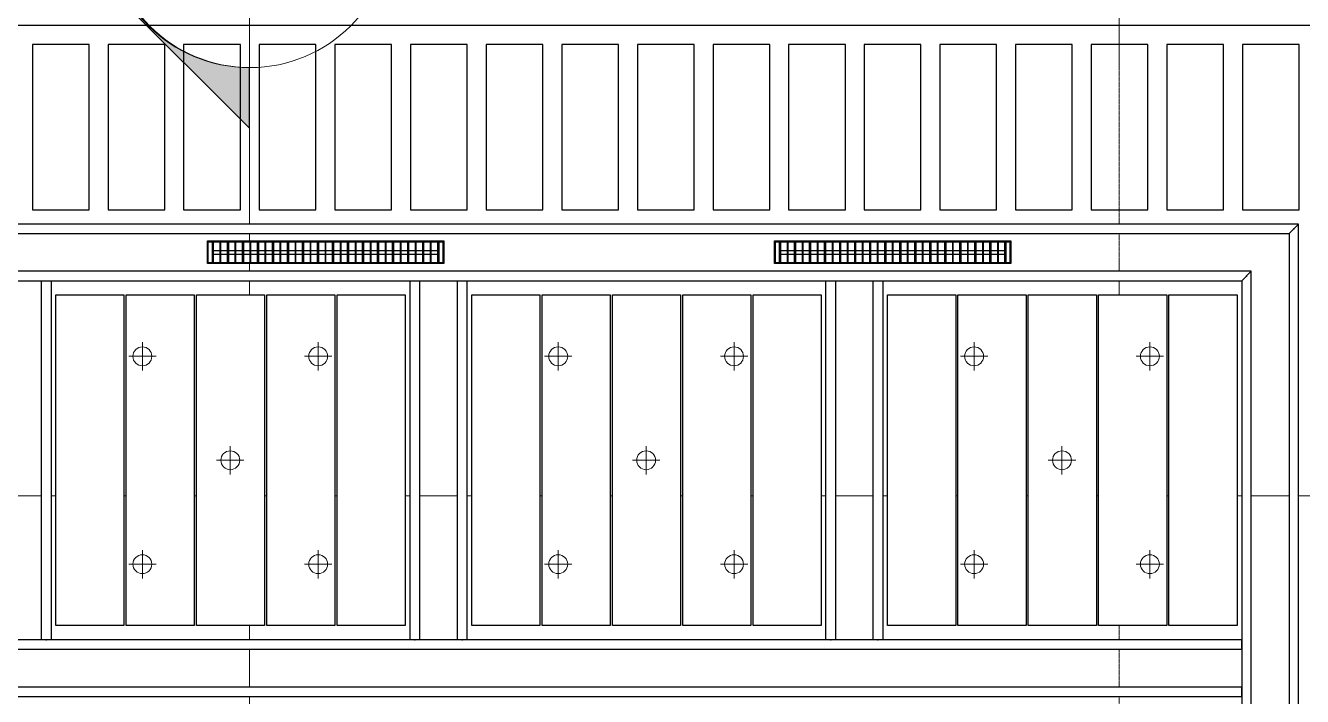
# Model space of a CAD drawing. Header units: millimetres. Extents: x -794334 to -714814, y -17806 to 22403.
# Drawn here: x -739067 to -732314, y -521 to 3029 of the extents above; entities that cross this region are included whole.
import ezdxf
from ezdxf.xclip import XClip

# ---------------------------------------------------------------- set-up
doc = ezdxf.new("R2010")
doc.units = ezdxf.units.MM
doc.header["$XCLIPFRAME"] = 0
doc.linetypes.add('DPA_Grid _ Level 100', pattern=[10, 5.5, -1.6, 1.3, -1.6])
for name, color, linetype in [('000 - WIPEOUT', 250, 'Continuous'), ('001 - ASCESSORIES', 251, 'Continuous'), ('A04_TUBE SERIES', 2, 'Continuous'), ('A11_ALU.SOLID SHEET', 2, 'Continuous')]:
    doc.layers.add(name, color=color, linetype=linetype)
for name, color, linetype, lineweight in [('A-ANNO-NOTE', 3, 'Continuous', 25), ('A-DETL-GENF', 2, 'Continuous', 9), ('E-LITE-EQPM', 2, 'Continuous', 9), ('S-GRID', 251, 'Continuous', 9)]:
    doc.layers.add(name, color=color, linetype=linetype, lineweight=lineweight)

# ---------------------------------------------------------------- blocks, each defined once
blk = doc.blocks.new('DPA_AN_Section Line - UP-Left-16261062-4252-01 ENLARGED CONCOURSE LEVEL - REFLECTED CEILING PLAN - SHEET 3')
at = {"layer": 'A-ANNO-NOTE', "lineweight": 9}
blk.add_line((7.5, 0), (150, 0), dxfattribs=at)
blk = doc.blocks.new('DPA_AN_Section Line - UP-Left-14405212-4252-01 ENLARGED CONCOURSE LEVEL - REFLECTED CEILING PLAN - SHEET 3')
at = {"layer": 'A-ANNO-NOTE', "lineweight": 9}
h = blk.add_hatch(color=256, dxfattribs=at)
edge = h.paths.add_edge_path()
edge.add_arc((0, -0.028), 7.5, 180, 360)
edge.add_line((7.5, -0.028), (10.682, -0.028))
edge.add_line((10.682, -0.028), (0, -10.71))
edge.add_line((0, -10.71), (-10.682, -0.028))
edge.add_line((-10.682, -0.028), (-7.5, -0.028))
at = {"layer": 'A-ANNO-NOTE', "lineweight": 18}
for p, q in [((-7.5, 0), (7.5, 0)), ((0, -10.71), (10.682, -0.028)), ((10.682, -0.028), (7.5, -0.028))]:
    blk.add_line(p, q, dxfattribs=at)
at = {"layer": 'A-ANNO-NOTE', "lineweight": 9}
blk.add_line((7.5, 0), (80, 0), dxfattribs=at)
at = {"layer": 'A-ANNO-NOTE', "lineweight": 18}
blk.add_circle((0, 0.028), 7.5, dxfattribs=at)
blk.add_arc((0, -0.028), 7.5, 180, 360, dxfattribs=at)
blk = doc.blocks.new('*U804')
at = {"layer": 'S-GRID', "linetype": 'DPA_Grid _ Level 100'}
blk.add_line((45600, -21385.5), (45600, 16671.4), dxfattribs=at)
blk = doc.blocks.new('*U1239')
at = {"color": 3}
for points in [[(-437.5, 4350), (437.5, 4350), (437.5, 4050), (-437.5, 4050)], [(-437.5, 3950), (437.5, 3950), (437.5, 3650), (-437.5, 3650)], [(-437.5, 3550), (437.5, 3550), (437.5, 3250), (-437.5, 3250)], [(-437.5, 3150), (437.5, 3150), (437.5, 2850), (-437.5, 2850)], [(-437.5, 2750), (437.5, 2750), (437.5, 2450), (-437.5, 2450)], [(-437.5, 2350), (437.5, 2350), (437.5, 2050), (-437.5, 2050)], [(-437.5, 1950), (437.5, 1950), (437.5, 1650), (-437.5, 1650)], [(-437.5, 1550), (437.5, 1550), (437.5, 1250), (-437.5, 1250)], [(-437.5, 1150), (437.5, 1150), (437.5, 850), (-437.5, 850)], [(-437.5, 750), (437.5, 750), (437.5, 450), (-437.5, 450)], [(-437.5, 350), (437.5, 350), (437.5, 50), (-437.5, 50)], [(-437.5, -50), (437.5, -50), (437.5, -350), (-437.5, -350)], [(-437.5, -450), (437.5, -450), (437.5, -750), (-437.5, -750)], [(-437.5, -850), (437.5, -850), (437.5, -1150), (-437.5, -1150)], [(-437.5, -1250), (437.5, -1250), (437.5, -1550), (-437.5, -1550)], [(-437.5, -1650), (437.5, -1650), (437.5, -1950), (-437.5, -1950)], [(-437.5, -2050), (437.5, -2050), (437.5, -2350), (-437.5, -2350)]]:
    blk.add_wipeout(points, dxfattribs=at).dxf.layer = '000 - WIPEOUT'
at = {"layer": 'A11_ALU.SOLID SHEET', "color": 0, "linetype": 'ByBlock'}
for points in [[(-437.5, 4050), (437.5, 4050), (437.5, 4350), (-437.5, 4350)], [(-437.5, 3650), (437.5, 3650), (437.5, 3950), (-437.5, 3950)], [(-437.5, 3250), (437.5, 3250), (437.5, 3550), (-437.5, 3550)], [(-437.5, 2850), (437.5, 2850), (437.5, 3150), (-437.5, 3150)], [(-437.5, 2450), (437.5, 2450), (437.5, 2750), (-437.5, 2750)], [(-437.5, 2050), (437.5, 2050), (437.5, 2350), (-437.5, 2350)], [(-437.5, 1650), (437.5, 1650), (437.5, 1950), (-437.5, 1950)], [(-437.5, 1250), (437.5, 1250), (437.5, 1550), (-437.5, 1550)], [(-437.5, 850), (437.5, 850), (437.5, 1150), (-437.5, 1150)], [(-437.5, 450), (437.5, 450), (437.5, 750), (-437.5, 750)], [(-437.5, 50), (437.5, 50), (437.5, 350), (-437.5, 350)], [(-437.5, -350), (437.5, -350), (437.5, -50), (-437.5, -50)], [(-437.5, -750), (437.5, -750), (437.5, -450), (-437.5, -450)], [(-437.5, -1150), (437.5, -1150), (437.5, -850), (-437.5, -850)], [(-437.5, -1550), (437.5, -1550), (437.5, -1250), (-437.5, -1250)], [(-437.5, -1950), (437.5, -1950), (437.5, -1650), (-437.5, -1650)], [(-437.5, -2350), (437.5, -2350), (437.5, -2050), (-437.5, -2050)]]:
    blk.add_lwpolyline(points, close=True, dxfattribs=at)
blk = doc.blocks.new('*U1630')
blk.add_lwpolyline([(22690, -750), (19166.4, -750), (19116.4, -700), (18966.4, -550), (-101025.4, -550), (-101025.4, -6705), (-96300, -6705), (-96300, -7350), (-94497.6, -7350), (17250, -7350), (17250, -6850), (18300, -6850), (22690, -6850)], close=True)
at = {"layer": 'A11_ALU.SOLID SHEET', "color": 0, "linetype": 'ByBlock', "rotation": 90}
blk.add_blockref('*U1239', (10000, -1088), dxfattribs=at)
blk = doc.blocks.new('*U1414')
blk.add_wipeout([(-25, 25), (25, -25), (25, 10722.5), (-25, 10722.5)]).dxf.layer = '000 - WIPEOUT'
blk.add_point((0, 0))
at = {"layer": 'A04_TUBE SERIES', "color": 0}
blk.add_lwpolyline([(-25, 25), (25, -25), (25, 10722.5), (-25, 10722.5)], close=True, dxfattribs=at)
blk.add_attdef('EXTR.OVL-LENGTH_', (-25, -59.1), '', height=5)
blk = doc.blocks.new('*U1415')
blk.add_attdef('EXTR.OVL-LENGTH_', (-25, -59.1), '', height=5)
blk.add_wipeout([(-25, 0), (25, 0), (25, 10747.5), (-25, 10697.5)]).dxf.layer = '000 - WIPEOUT'
blk.add_point((0, 0))
at = {"layer": 'A04_TUBE SERIES', "color": 0}
blk.add_lwpolyline([(-25, 0), (25, 0), (25, 10747.5), (-25, 10697.5)], close=True, dxfattribs=at)
blk = doc.blocks.new('*U1416')
blk.add_attdef('EXTR.OVL-LENGTH_', (-25, -59.1), '', height=5)
blk.add_wipeout([(-25, 0), (25, 0), (25, 10697.5), (-25, 10747.5)]).dxf.layer = '000 - WIPEOUT'
blk.add_point((0, 0))
at = {"layer": 'A04_TUBE SERIES', "color": 0}
blk.add_lwpolyline([(-25, 0), (25, 0), (25, 10697.5), (-25, 10747.5)], close=True, dxfattribs=at)
blk = doc.blocks.new('*U1417')
blk.add_attdef('EXTR.OVL-LENGTH_', (-25, -59.1), '', height=5)
blk.add_wipeout([(-25, 0), (25, 0), (25, 1900), (-25, 1900)]).dxf.layer = '000 - WIPEOUT'
blk.add_point((0, 0))
at = {"layer": 'A04_TUBE SERIES', "color": 0}
blk.add_lwpolyline([(-25, 0), (25, 0), (25, 1900), (-25, 1900)], close=True, dxfattribs=at)
blk = doc.blocks.new('*U1418')
blk.add_attdef('EXTR.OVL-LENGTH_', (-25, -59.1), '', height=5)
blk.add_wipeout([(-25, 0), (25, 0), (25, 1900), (-25, 1900)]).dxf.layer = '000 - WIPEOUT'
blk.add_point((0, 0))
at = {"layer": 'A04_TUBE SERIES', "color": 0}
blk.add_lwpolyline([(-25, 0), (25, 0), (25, 1900), (-25, 1900)], close=True, dxfattribs=at)
blk = doc.blocks.new('*U1423')
blk.add_wipeout([(-25, 25), (25, -25), (25, 4675), (-25, 4625)]).dxf.layer = '000 - WIPEOUT'
blk.add_point((0, 0))
at = {"layer": 'A04_TUBE SERIES', "color": 0}
blk.add_lwpolyline([(-25, 25), (25, -25), (25, 4675), (-25, 4625)], close=True, dxfattribs=at)
blk.add_attdef('EXTR.OVL-LENGTH_', (-25, -59.1), '', height=5)
blk = doc.blocks.new('*U1424')
blk.add_wipeout([(-25, 25), (25, -25), (25, 11022.5), (-25, 10972.5)]).dxf.layer = '000 - WIPEOUT'
blk.add_point((0, 0))
at = {"layer": 'A04_TUBE SERIES', "color": 0}
blk.add_lwpolyline([(-25, 25), (25, -25), (25, 11022.5), (-25, 10972.5)], close=True, dxfattribs=at)
blk.add_attdef('EXTR.OVL-LENGTH_', (-25, -59.1), '', height=5)
blk = doc.blocks.new('*U1428')
blk.add_wipeout([(-25, 25), (25, -25), (25, 4175), (-25, 4125)]).dxf.layer = '000 - WIPEOUT'
blk.add_point((0, 0))
at = {"layer": 'A04_TUBE SERIES', "color": 0}
blk.add_lwpolyline([(-25, 25), (25, -25), (25, 4175), (-25, 4125)], close=True, dxfattribs=at)
blk.add_attdef('EXTR.OVL-LENGTH_', (-25, -59.1), '', height=5)
blk = doc.blocks.new('*U1419')
blk.add_attdef('EXTR.OVL-LENGTH_', (-25, -59.1), '', height=5)
blk.add_wipeout([(-25, 0), (25, 0), (25, 1900), (-25, 1900)]).dxf.layer = '000 - WIPEOUT'
blk.add_point((0, 0))
at = {"layer": 'A04_TUBE SERIES', "color": 0}
blk.add_lwpolyline([(-25, 0), (25, 0), (25, 1900), (-25, 1900)], close=True, dxfattribs=at)
blk = doc.blocks.new('*U1541')
at = {"color": 6}
blk.add_point((-37.5, 0), dxfattribs=at)
at = {"color": 3}
blk.add_wipeout([(-875, -564), (875, -564), (875, -924), (-875, -924)], dxfattribs=at).dxf.layer = '000 - WIPEOUT'
at = {"layer": 'A11_ALU.SOLID SHEET', "color": 0, "linetype": 'ByBlock'}
blk.add_lwpolyline([(875, -924), (-875, -924), (-875, -564), (875, -564)], close=True, dxfattribs=at)
at = {"color": 3}
blk.add_wipeout([(-875, -192), (875, -192), (875, -552), (-875, -552)], dxfattribs=at).dxf.layer = '000 - WIPEOUT'
at = {"layer": 'A11_ALU.SOLID SHEET', "color": 0, "linetype": 'ByBlock'}
blk.add_lwpolyline([(875, -552), (-875, -552), (-875, -192), (875, -192)], close=True, dxfattribs=at)
at = {"color": 3}
blk.add_wipeout([(-875, 180), (875, 180), (875, -180), (-875, -180)], dxfattribs=at).dxf.layer = '000 - WIPEOUT'
at = {"layer": 'A11_ALU.SOLID SHEET', "color": 0, "linetype": 'ByBlock'}
blk.add_lwpolyline([(875, -180), (-875, -180), (-875, 180), (875, 180)], close=True, dxfattribs=at)
at = {"color": 3}
blk.add_wipeout([(-875, 552), (875, 552), (875, 192), (-875, 192)], dxfattribs=at).dxf.layer = '000 - WIPEOUT'
at = {"layer": 'A11_ALU.SOLID SHEET', "color": 0, "linetype": 'ByBlock'}
blk.add_lwpolyline([(875, 192), (-875, 192), (-875, 552), (875, 552)], close=True, dxfattribs=at)
at = {"color": 3}
blk.add_wipeout([(-875, 924), (875, 924), (875, 564), (-875, 564)], dxfattribs=at).dxf.layer = '000 - WIPEOUT'
at = {"layer": 'A11_ALU.SOLID SHEET', "color": 0, "linetype": 'ByBlock'}
blk.add_lwpolyline([(875, 564), (-875, 564), (-875, 924), (875, 924)], close=True, dxfattribs=at)
blk = doc.blocks.new('*U1623')
at = {"color": 1}
blk.add_wipeout([(625, -60), (-625, -60), (-625, 60), (625, 60)], dxfattribs=at).dxf.layer = '000 - WIPEOUT'
at = {"layer": '001 - ASCESSORIES', "color": 0}
blk.add_lwpolyline([(625, -60), (-625, -60), (-625, 60), (625, 60)], close=True, dxfattribs=at)
at = {"layer": '001 - ASCESSORIES'}
for points in [[(620, -55), (-620, -55), (-620, 55), (620, 55)], [(-593.5, -55), (-598.5, -55), (-598.5, 55), (-593.5, 55)], [(-558.8, -55), (-553.8, -55), (-553.8, 55), (-558.8, 55)], [(-514, -55), (-519, -55), (-519, 55), (-514, 55)], [(-479.3, -55), (-474.3, -55), (-474.3, 55), (-479.3, 55)], [(-434.6, -55), (-439.6, -55), (-439.6, 55), (-434.6, 55)], [(-399.8, -55), (-394.8, -55), (-394.8, 55), (-399.8, 55)], [(-355.1, -55), (-360.1, -55), (-360.1, 55), (-355.1, 55)], [(-320.4, -55), (-315.4, -55), (-315.4, 55), (-320.4, 55)], [(-275.6, -55), (-280.6, -55), (-280.6, 55), (-275.6, 55)], [(-240.9, -55), (-235.9, -55), (-235.9, 55), (-240.9, 55)], [(-196.2, -55), (-201.2, -55), (-201.2, 55), (-196.2, 55)], [(-161.4, -55), (-156.4, -55), (-156.4, 55), (-161.4, 55)], [(-116.7, -55), (-121.7, -55), (-121.7, 55), (-116.7, 55)], [(-82, -55), (-77, -55), (-77, 55), (-82, 55)], [(-37.2, -55), (-42.2, -55), (-42.2, 55), (-37.2, 55)], [(-2.5, -55), (2.5, -55), (2.5, 55), (-2.5, 55)], [(42.2, -55), (37.2, -55), (37.2, 55), (42.2, 55)], [(77, -55), (82, -55), (82, 55), (77, 55)], [(121.7, -55), (116.7, -55), (116.7, 55), (121.7, 55)], [(156.4, -55), (161.4, -55), (161.4, 55), (156.4, 55)], [(201.2, -55), (196.2, -55), (196.2, 55), (201.2, 55)], [(235.9, -55), (240.9, -55), (240.9, 55), (235.9, 55)], [(280.6, -55), (275.6, -55), (275.6, 55), (280.6, 55)], [(315.4, -55), (320.4, -55), (320.4, 55), (315.4, 55)], [(360.1, -55), (355.1, -55), (355.1, 55), (360.1, 55)], [(394.8, -55), (399.8, -55), (399.8, 55), (394.8, 55)], [(439.6, -55), (434.6, -55), (434.6, 55), (439.6, 55)], [(474.3, -55), (479.3, -55), (479.3, 55), (474.3, 55)], [(519, -55), (514, -55), (514, 55), (519, 55)], [(553.8, -55), (558.8, -55), (558.8, 55), (553.8, 55)], [(598.5, -55), (593.5, -55), (593.5, 55), (598.5, 55)]]:
    blk.add_lwpolyline(points, close=True, dxfattribs=at)
for points in [[(-593.5, 10), (-558.8, 10)], [(-553.8, 10), (-519, 10)], [(-514, 10), (-479.3, 10)], [(-474.3, 10), (-439.6, 10)], [(-434.6, 10), (-399.8, 10)], [(-394.8, 10), (-360.1, 10)], [(-355.1, 10), (-320.4, 10)], [(-315.4, 10), (-280.6, 10)], [(-275.6, 10), (-240.9, 10)], [(-235.9, 10), (-201.2, 10)], [(-196.2, 10), (-161.4, 10)], [(-156.4, 10), (-121.7, 10)], [(-116.7, 10), (-82, 10)], [(-77, 10), (-42.2, 10)], [(-37.2, 10), (-2.5, 10)], [(2.5, 10), (37.2, 10)], [(42.2, 10), (77, 10)], [(82, 10), (116.7, 10)], [(121.7, 10), (156.4, 10)], [(161.4, 10), (196.2, 10)], [(201.2, 10), (235.9, 10)], [(240.9, 10), (275.6, 10)], [(280.6, 10), (315.4, 10)], [(320.4, 10), (355.1, 10)], [(360.1, 10), (394.8, 10)], [(399.8, 10), (434.6, 10)], [(439.6, 10), (474.3, 10)], [(479.3, 10), (514, 10)], [(519, 10), (553.8, 10)], [(558.8, 10), (593.5, 10)], [(-593.5, -10), (-558.8, -10)], [(-553.8, -10), (-519, -10)], [(-514, -10), (-479.3, -10)], [(-474.3, -10), (-439.6, -10)], [(-434.6, -10), (-399.8, -10)], [(-394.8, -10), (-360.1, -10)], [(-355.1, -10), (-320.4, -10)], [(-315.4, -10), (-280.6, -10)], [(-275.6, -10), (-240.9, -10)], [(-235.9, -10), (-201.2, -10)], [(-196.2, -10), (-161.4, -10)], [(-156.4, -10), (-121.7, -10)], [(-116.7, -10), (-82, -10)], [(-77, -10), (-42.2, -10)], [(-37.2, -10), (-2.5, -10)], [(2.5, -10), (37.2, -10)], [(42.2, -10), (77, -10)], [(82, -10), (116.7, -10)], [(121.7, -10), (156.4, -10)], [(161.4, -10), (196.2, -10)], [(201.2, -10), (235.9, -10)], [(240.9, -10), (275.6, -10)], [(280.6, -10), (315.4, -10)], [(320.4, -10), (355.1, -10)], [(360.1, -10), (394.8, -10)], [(399.8, -10), (434.6, -10)], [(439.6, -10), (474.3, -10)], [(479.3, -10), (514, -10)], [(519, -10), (553.8, -10)], [(558.8, -10), (593.5, -10)]]:
    blk.add_lwpolyline(points, dxfattribs=at)
blk = doc.blocks.new('*U1629')
for p in [(7200.5, -1750), (10200.5, -1750)]:
    blk.add_blockref('*U1623', p)
at = {"layer": 'A11_ALU.SOLID SHEET', "linetype": 'ByBlock'}
for name, p in [('*U1423', (12322, -6275.5)), ('*U1428', (12072, -6025.5))]:
    blk.add_blockref(name, p, dxfattribs=at)
at = {"layer": 'A11_ALU.SOLID SHEET', "linetype": 'ByBlock', "rotation": 90}
for name, p in [('*U1424', (12322, -1625.5)), ('*U1414', (12072, -1875.5)), ('*U1416', (12047, -3825.5)), ('*U1415', (12047, -4075.5))]:
    blk.add_blockref(name, p, dxfattribs=at)
at = {"layer": 'A11_ALU.SOLID SHEET', "linetype": 'ByBlock', "xscale": -1}
for name, p in [('*U1417', (5723.5, -3800.5)), ('*U1419', (7673, -3800.5)), ('*U1417', (7923, -3800.5)), ('*U1418', (9872.5, -3800.5)), ('*U1417', (10122.5, -3800.5))]:
    blk.add_blockref(name, p, dxfattribs=at)
at = {"layer": 'A11_ALU.SOLID SHEET', "linetype": 'ByBlock', "rotation": 90}
for p in [(6698.5, -2850.5), (8898, -2850.5), (11097.5, -2850.5)]:
    blk.add_blockref('*U1541', p, dxfattribs=at)
blk = doc.blocks.new('LGF_DL_SAA_LowPower_DL1a1 - LGF_DL_SAA_LowPower_DL1a-12437659-4150-01 CONCOURSE LEVEL - REFLECTED CEILING PLAN')
at = {"layer": 'A-DETL-GENF'}
for p, q in [((0, 75), (0, -75)), ((72.5, 0), (-72.5, 0))]:
    blk.add_line(p, q, dxfattribs=at)
blk.add_circle((0, 0), 50, dxfattribs=at)
blk = doc.blocks.new('LGF_DL_SAA_LowPower_DL1a1 - LGF_DL_SAA_LowPower_DL1a-12438006-4150-01 CONCOURSE LEVEL - REFLECTED CEILING PLAN')
at = {"layer": 'A-DETL-GENF'}
for p, q in [((0, -75), (0, 75)), ((72.5, 0), (-72.5, 0))]:
    blk.add_line(p, q, dxfattribs=at)
blk.add_circle((0, 0), 50, dxfattribs=at)
blk = doc.blocks.new('C-1-PP19-AR-4150-01-B_20250901-115810_EXDOWNLIGHT')
at = {"layer": 'E-LITE-EQPM'}
for name, p, rotation in [('LGF_DL_SAA_LowPower_DL1a1 - LGF_DL_SAA_LowPower_DL1a-12437659-4150-01 CONCOURSE LEVEL - REFLECTED CEILING PLAN', (6233, -2300.5), 359.9999881697653), ('LGF_DL_SAA_LowPower_DL1a1 - LGF_DL_SAA_LowPower_DL1a-12437659-4150-01 CONCOURSE LEVEL - REFLECTED CEILING PLAN', (7163, -2300.5), 359.9999881697653), ('LGF_DL_SAA_LowPower_DL1a1 - LGF_DL_SAA_LowPower_DL1a-12437659-4150-01 CONCOURSE LEVEL - REFLECTED CEILING PLAN', (8432.5, -2300.5), 359.9999881697653), ('LGF_DL_SAA_LowPower_DL1a1 - LGF_DL_SAA_LowPower_DL1a-12437659-4150-01 CONCOURSE LEVEL - REFLECTED CEILING PLAN', (9362.5, -2300.5), 359.9999881697653), ('LGF_DL_SAA_LowPower_DL1a1 - LGF_DL_SAA_LowPower_DL1a-12437659-4150-01 CONCOURSE LEVEL - REFLECTED CEILING PLAN', (10632, -2300.5), 359.9999881697653), ('LGF_DL_SAA_LowPower_DL1a1 - LGF_DL_SAA_LowPower_DL1a-12437659-4150-01 CONCOURSE LEVEL - REFLECTED CEILING PLAN', (11562, -2300.5), 359.9999881697653), ('LGF_DL_SAA_LowPower_DL1a1 - LGF_DL_SAA_LowPower_DL1a-12437659-4150-01 CONCOURSE LEVEL - REFLECTED CEILING PLAN', (6698, -2850.5), 359.9999881697653), ('LGF_DL_SAA_LowPower_DL1a1 - LGF_DL_SAA_LowPower_DL1a-12437659-4150-01 CONCOURSE LEVEL - REFLECTED CEILING PLAN', (8897.5, -2850.5), 359.9999881697653), ('LGF_DL_SAA_LowPower_DL1a1 - LGF_DL_SAA_LowPower_DL1a-12437659-4150-01 CONCOURSE LEVEL - REFLECTED CEILING PLAN', (11097, -2850.5), 359.9999881697653), ('LGF_DL_SAA_LowPower_DL1a1 - LGF_DL_SAA_LowPower_DL1a-12438006-4150-01 CONCOURSE LEVEL - REFLECTED CEILING PLAN', (6233, -3400.5), 1.18302346677688e-05), ('LGF_DL_SAA_LowPower_DL1a1 - LGF_DL_SAA_LowPower_DL1a-12438006-4150-01 CONCOURSE LEVEL - REFLECTED CEILING PLAN', (7163, -3400.5), 1.18302346677688e-05), ('LGF_DL_SAA_LowPower_DL1a1 - LGF_DL_SAA_LowPower_DL1a-12438006-4150-01 CONCOURSE LEVEL - REFLECTED CEILING PLAN', (8432.5, -3400.5), 1.18302346677688e-05), ('LGF_DL_SAA_LowPower_DL1a1 - LGF_DL_SAA_LowPower_DL1a-12438006-4150-01 CONCOURSE LEVEL - REFLECTED CEILING PLAN', (9362.5, -3400.5), 1.18302346677688e-05), ('LGF_DL_SAA_LowPower_DL1a1 - LGF_DL_SAA_LowPower_DL1a-12438006-4150-01 CONCOURSE LEVEL - REFLECTED CEILING PLAN', (10632, -3400.5), 1.18302346677688e-05), ('LGF_DL_SAA_LowPower_DL1a1 - LGF_DL_SAA_LowPower_DL1a-12438006-4150-01 CONCOURSE LEVEL - REFLECTED CEILING PLAN', (11562, -3400.5), 1.18302346677688e-05)]:
    blk.add_blockref(name, p, dxfattribs=dict(at, rotation=rotation))

msp = doc.modelspace()

# ---------------------------------------------------------------- block references
at = {"layer": 'A11_ALU.SOLID SHEET'}
ref = msp.add_blockref('*U1630', (-744681.2, 3579), dxfattribs=at)
XClip(ref).set_block_clipping_path([(-45802.4668593339, -9620.0029952967), (23702.8690583039, 10334.9999958097)])

# ---------------------------------------------------------------- next in the draw order: block references
msp.add_blockref('*U804', (-778882.4, 3579))
at = {"layer": 'A-ANNO-NOTE', "xscale": 100, "yscale": 100, "zscale": 100}
for name, p, rotation in [('DPA_AN_Section Line - UP-Left-14405212-4252-01 ENLARGED CONCOURSE LEVEL - REFLECTED CEILING PLAN - SHEET 3', (-737882.4, 3556.5), 269.9999999999982), ('DPA_AN_Section Line - UP-Left-16261062-4252-01 ENLARGED CONCOURSE LEVEL - REFLECTED CEILING PLAN - SHEET 3', (-731116.7, 540.6), 180)]:
    msp.add_blockref(name, p, dxfattribs=dict(at, rotation=rotation))

# ---------------------------------------------------------------- next in the draw order: block references
ref = msp.add_blockref('*U1629', (-744681.2, 3579))
XClip(ref).set_block_clipping_path([(-45802.4668593339, -9620.0029952967), (23702.8690583039, 10334.9999958097)])

# ---------------------------------------------------------------- next in the draw order: block references
ref = msp.add_blockref('C-1-PP19-AR-4150-01-B_20250901-115810_EXDOWNLIGHT', (-744682.4, 3579))
XClip(ref).set_block_clipping_path([(-45801.3280238605, -9620.0029952967), (23704.0078937773, 10334.9999958097)])

doc.saveas('drawing.dxf')
